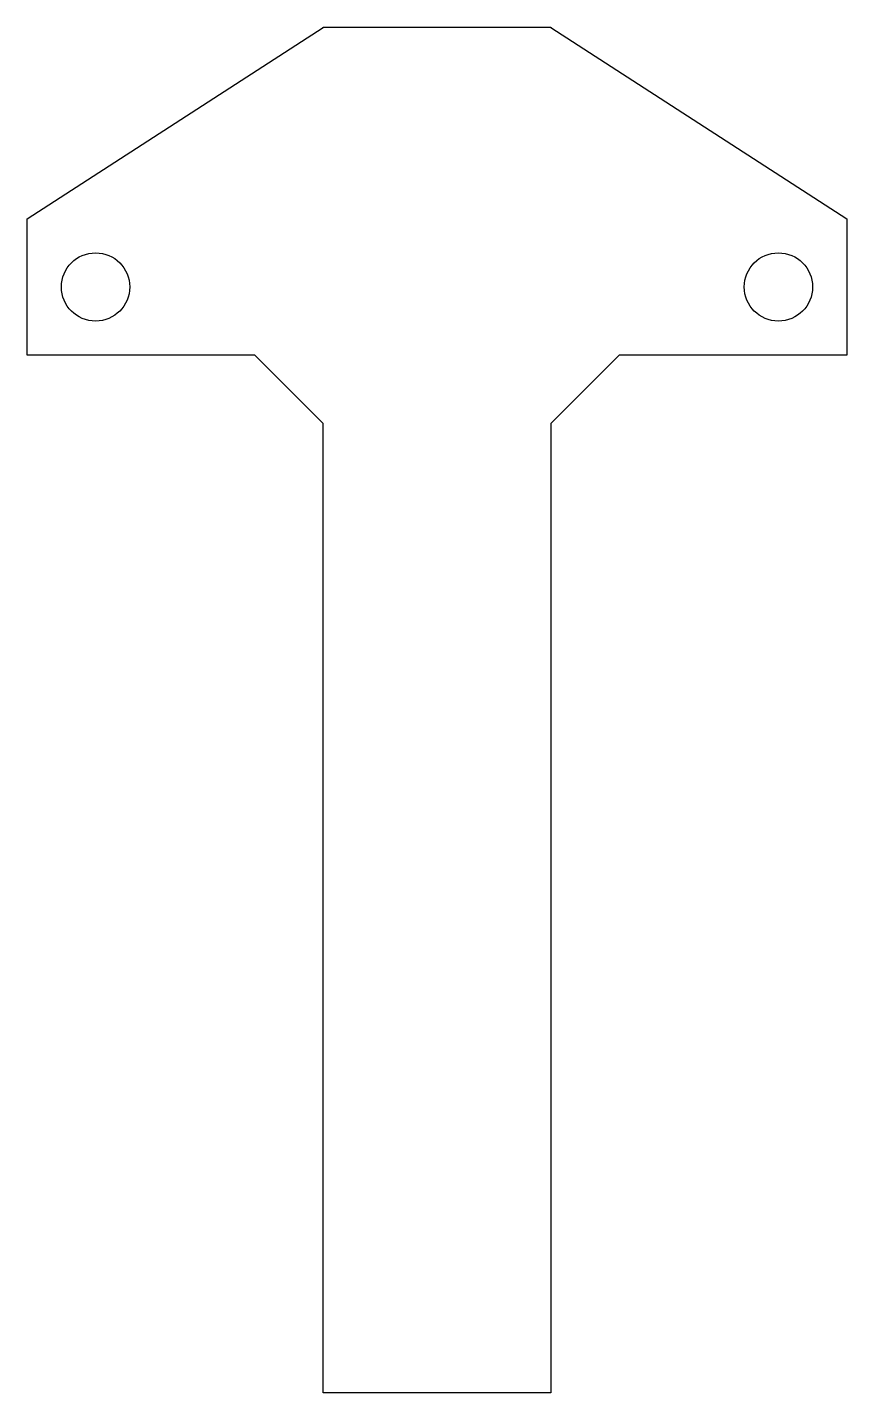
# Model space of a CAD drawing. Header units: millimetres. Extents: x -18 to 18, y 21.5 to 81.5.
import ezdxf

# ---------------------------------------------------------------- set-up
doc = ezdxf.new("R2010")
doc.units = ezdxf.units.MM
doc.layers.get('0').update_dxf_attribs({"linetype": 'CONTINUOUS'})

msp = doc.modelspace()

# ---------------------------------------------------------------- linework, layer by layer
msp.add_lwpolyline([(-18, 67.09), (-18, 73.09), (-5, 81.49), (-5, 81.5), (5, 81.5), (5, 81.49), (18, 73.09), (18, 67.09), (8, 67.09), (5, 64.09), (5, 21.5), (-5, 21.5), (-5, 64.09), (-8, 67.09)], close=True)
for centre in [(-15, 70.09), (15, 70.09)]:
    msp.add_circle(centre, 1.5)

doc.saveas('drawing.dxf')
